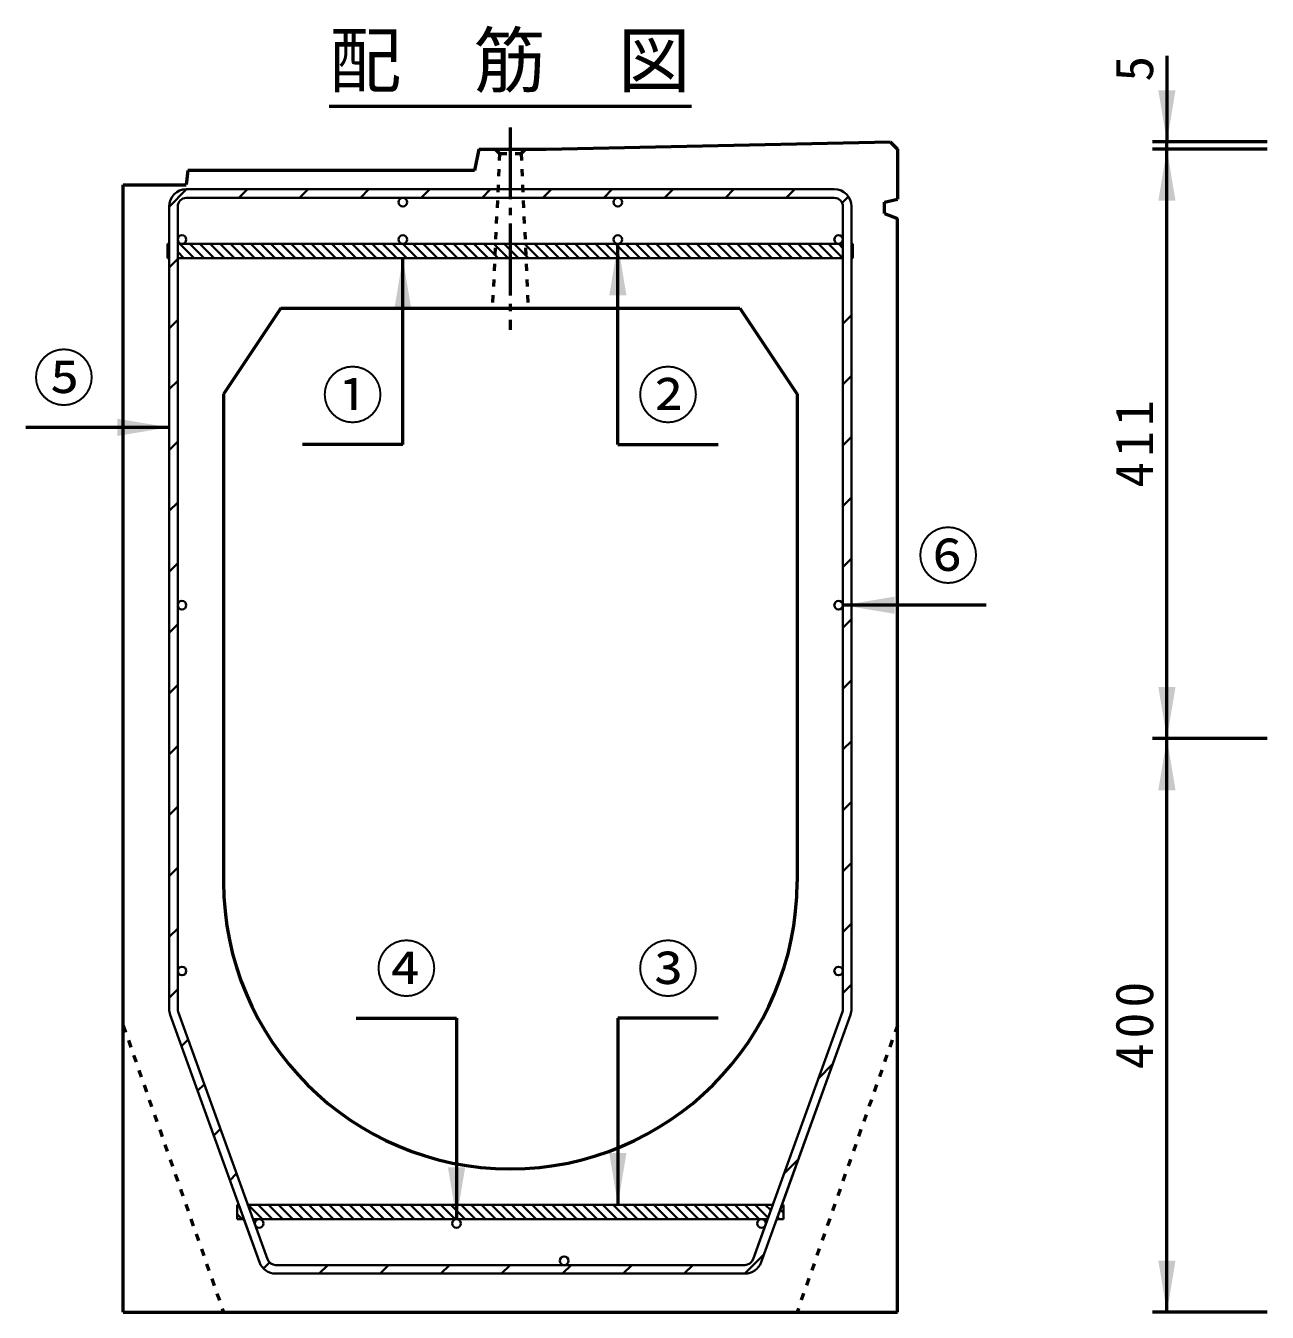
# Model space of a CAD drawing. Units: millimetres, scale not verified. Extents: x 100 to 4105, y 100 to 2870.
# Drawn here: x 1057 to 1923, y 865 to 1762 of the extents above; entities that cross this region are included whole.
import ezdxf
from ezdxf.enums import TextEntityAlignment as Align

# ---------------------------------------------------------------- set-up
doc = ezdxf.new("R2010")
doc.units = ezdxf.units.MM
doc.header["$LTSCALE"] = 5
doc.linetypes.add('USER1', pattern=[2.2, 1, -1.2])
doc.linetypes.add('USER2', pattern=[13.4, 10, -1.2, 1, -1.2])
doc.layers.add('V-nasSTD', color=7, linetype='Continuous', lineweight=35)
doc.styles.add('ＭＳ ゴシック', font='')
doc.styles.get('ＭＳ ゴシック').set_extended_font_data('MS Gothic')

msp = doc.modelspace()

# ---------------------------------------------------------------- hatches: boundary and pattern name
at = {"layer": 'V-nasSTD'}
for points in [[(1847.262, 1717.467), (1853.262, 1681.467), (1859.262, 1717.467)], [(1859.262, 1640.467), (1853.262, 1676.467), (1847.262, 1640.467)], [(1476.282, 1574.42), (1470.282, 1610.42), (1464.282, 1574.42)], [(1314.282, 1564.42), (1320.282, 1600.42), (1326.282, 1564.42)], [(1121.282, 1476.454), (1157.282, 1482.454), (1121.282, 1488.454)], [(1663.282, 1352.42), (1627.282, 1358.42), (1663.282, 1364.42)], [(1847.262, 1301.467), (1853.262, 1265.467), (1859.262, 1301.467)], [(1859.262, 1229.467), (1853.262, 1265.467), (1847.262, 1229.467)], [(1476.282, 976.42), (1470.282, 940.42), (1464.282, 976.42)], [(1351.782, 966.42), (1357.782, 930.42), (1363.782, 966.42)], [(1847.262, 901.467), (1853.262, 865.467), (1859.262, 901.467)]]:
    msp.add_hatch(color=256, dxfattribs=at).paths.add_polyline_path(points)

# ---------------------------------------------------------------- linework, layer by layer
at = {"layer": 'V-nasSTD', "lineweight": 50}
for p, q in [((1853.262, 1741.467), (1853.262, 1681.467)), ((1268.878, 1706.467), (1521.685, 1706.467)), ((1420.282, 1676.467), (1660.282, 1681.467)), ((1660.282, 1681.467), (1665.282, 1676.467)), ((1923.262, 1681.467), (1843.262, 1681.467)), ((1853.262, 1676.467), (1853.262, 1681.467)), ((1373.282, 1676.467), (1370.282, 1661.467)), ((1373.282, 1676.467), (1420.282, 1676.467)), ((1665.282, 1676.467), (1665.282, 1641.482)), ((1923.262, 1676.467), (1843.262, 1676.467)), ((1853.262, 1265.467), (1853.262, 1676.467)), ((1170.282, 1661.467), (1169.282, 1651.467)), ((1370.282, 1661.467), (1170.282, 1661.467)), ((1125.282, 865.467), (1125.282, 1651.467)), ((1125.282, 1651.467), (1169.282, 1651.467)), ((1656.282, 1639.467), (1665.282, 1641.482)), ((1656.282, 1631.467), (1656.282, 1639.467)), ((1656.282, 1631.467), (1665.282, 1628.109)), ((1665.282, 865.467), (1665.282, 1628.109)), ((1470.282, 1470.42), (1470.282, 1610.42)), ((1320.282, 1470.42), (1320.282, 1600.42)), ((1235.282, 1565.467), (1195.282, 1505.467)), ((1235.282, 1565.467), (1555.282, 1565.467)), ((1555.282, 1565.467), (1595.282, 1505.467)), ((1195.282, 1505.467), (1195.282, 1165.467)), ((1595.282, 1505.467), (1595.282, 1165.467)), ((1057.282, 1482.454), (1157.282, 1482.454)), ((1320.282, 1470.42), (1250.282, 1470.42)), ((1470.282, 1470.42), (1540.282, 1470.42)), ((1727.282, 1358.42), (1627.282, 1358.42)), ((1923.262, 1265.467), (1843.262, 1265.467)), ((1853.262, 865.467), (1853.262, 1265.467)), ((1287.782, 1070.42), (1357.782, 1070.42)), ((1357.782, 1070.42), (1357.782, 930.42)), ((1470.282, 1070.42), (1470.282, 940.42)), ((1540.282, 1070.42), (1470.282, 1070.42)), ((1125.282, 865.467), (1665.282, 865.467)), ((1923.262, 865.467), (1843.262, 865.467))]:
    msp.add_line(p, q, dxfattribs=at)
at = {"layer": 'V-nasSTD', "linetype": 'USER2', "lineweight": 50}
msp.add_line((1395.282, 1691.467), (1395.282, 1550.467), dxfattribs=at)
at = {"layer": 'V-nasSTD', "linetype": 'USER1', "lineweight": 50}
for p, q in [((1387.782, 1673.467), (1382.782, 1565.467)), ((1387.782, 1673.467), (1384.782, 1676.467)), ((1384.782, 1676.467), (1405.782, 1676.467)), ((1387.782, 1673.467), (1402.782, 1673.467)), ((1402.782, 1673.467), (1405.782, 1676.467)), ((1402.782, 1673.467), (1407.782, 1565.467)), ((1125.282, 1065.467), (1195.282, 865.467)), ((1665.282, 1065.467), (1595.282, 865.467))]:
    msp.add_line(p, q, dxfattribs=at)
at = {"layer": 'V-nasSTD'}
for p, q in [((1169.436, 1648.42), (1157.282, 1636.266)), ((1169.282, 1648.42), (1621.282, 1648.42)), ((1621.282, 1642.42), (1169.282, 1642.42)), ((1169.282, 1642.42), (1621.282, 1642.42)), ((1211.862, 1648.42), (1205.862, 1642.42)), ((1254.289, 1648.42), (1248.289, 1642.42)), ((1296.715, 1648.42), (1290.715, 1642.42)), ((1339.141, 1648.42), (1333.141, 1642.42)), ((1381.568, 1648.42), (1375.568, 1642.42)), ((1423.994, 1648.42), (1417.994, 1642.42)), ((1466.421, 1648.42), (1460.421, 1642.42)), ((1508.847, 1648.42), (1502.847, 1642.42)), ((1551.274, 1648.42), (1545.274, 1642.42)), ((1593.7, 1648.42), (1587.7, 1642.42)), ((1631.069, 1643.363), (1626.701, 1638.995)), ((1157.282, 1636.42), (1157.282, 1076.995)), ((1163.282, 1636.42), (1163.282, 1076.995)), ((1163.282, 1076.995), (1163.282, 1636.42)), ((1627.282, 1076.995), (1627.282, 1636.42)), ((1627.282, 1636.42), (1627.282, 1076.995)), ((1627.282, 1600.42), (1627.282, 1636.42)), ((1627.282, 1636.42), (1627.282, 1610.42)), ((1633.282, 1076.995), (1633.282, 1636.42)), ((1633.282, 1600.42), (1633.282, 1636.42)), ((1633.282, 1636.42), (1633.282, 1610.42)), ((1156.282, 1610.42), (1156.282, 1600.42)), ((1157.282, 1610.42), (1156.282, 1610.42)), ((1156.282, 1600.42), (1156.282, 1610.42)), ((1156.282, 1610.42), (1157.282, 1610.42)), ((1157.282, 1610.42), (1157.282, 1076.995)), ((1627.282, 1610.42), (1163.282, 1610.42)), ((1627.282, 1610.42), (1163.282, 1610.42)), ((1164.691, 1610.42), (1174.691, 1600.42)), ((1171.762, 1610.42), (1181.762, 1600.42)), ((1178.834, 1610.42), (1188.834, 1600.42)), ((1185.905, 1610.42), (1195.905, 1600.42)), ((1192.976, 1610.42), (1202.976, 1600.42)), ((1200.047, 1610.42), (1210.047, 1600.42)), ((1207.118, 1610.42), (1217.118, 1600.42)), ((1214.189, 1610.42), (1224.189, 1600.42)), ((1221.26, 1610.42), (1231.26, 1600.42)), ((1228.331, 1610.42), (1238.331, 1600.42)), ((1235.402, 1610.42), (1245.402, 1600.42)), ((1242.473, 1610.42), (1252.473, 1600.42)), ((1249.544, 1610.42), (1259.544, 1600.42)), ((1256.615, 1610.42), (1266.615, 1600.42)), ((1263.686, 1610.42), (1273.686, 1600.42)), ((1270.757, 1610.42), (1280.757, 1600.42)), ((1277.828, 1610.42), (1287.828, 1600.42)), ((1284.9, 1610.42), (1294.9, 1600.42)), ((1291.971, 1610.42), (1301.971, 1600.42)), ((1299.042, 1610.42), (1309.042, 1600.42)), ((1306.113, 1610.42), (1316.113, 1600.42)), ((1313.184, 1610.42), (1323.184, 1600.42)), ((1320.255, 1610.42), (1330.255, 1600.42)), ((1327.326, 1610.42), (1337.326, 1600.42)), ((1334.397, 1610.42), (1344.397, 1600.42)), ((1341.468, 1610.42), (1351.468, 1600.42)), ((1348.539, 1610.42), (1358.539, 1600.42)), ((1355.61, 1610.42), (1365.61, 1600.42)), ((1362.681, 1610.42), (1372.681, 1600.42)), ((1369.752, 1610.42), (1379.752, 1600.42)), ((1376.823, 1610.42), (1386.823, 1600.42)), ((1383.894, 1610.42), (1393.894, 1600.42)), ((1390.966, 1610.42), (1400.966, 1600.42)), ((1398.037, 1610.42), (1408.037, 1600.42)), ((1405.108, 1610.42), (1415.108, 1600.42)), ((1412.179, 1610.42), (1422.179, 1600.42)), ((1419.25, 1610.42), (1429.25, 1600.42)), ((1426.321, 1610.42), (1436.321, 1600.42)), ((1433.392, 1610.42), (1443.392, 1600.42)), ((1440.463, 1610.42), (1450.463, 1600.42)), ((1447.534, 1610.42), (1457.534, 1600.42)), ((1454.605, 1610.42), (1464.605, 1600.42)), ((1461.676, 1610.42), (1471.676, 1600.42)), ((1468.747, 1610.42), (1478.747, 1600.42)), ((1475.818, 1610.42), (1485.818, 1600.42)), ((1482.889, 1610.42), (1492.889, 1600.42)), ((1489.961, 1610.42), (1499.961, 1600.42)), ((1497.032, 1610.42), (1507.032, 1600.42)), ((1504.103, 1610.42), (1514.103, 1600.42)), ((1511.174, 1610.42), (1521.174, 1600.42)), ((1518.245, 1610.42), (1528.245, 1600.42)), ((1525.316, 1610.42), (1535.316, 1600.42)), ((1532.387, 1610.42), (1542.387, 1600.42)), ((1539.458, 1610.42), (1549.458, 1600.42)), ((1546.529, 1610.42), (1556.529, 1600.42)), ((1553.6, 1610.42), (1563.6, 1600.42)), ((1560.671, 1610.42), (1570.671, 1600.42)), ((1567.742, 1610.42), (1577.742, 1600.42)), ((1574.813, 1610.42), (1584.813, 1600.42)), ((1581.884, 1610.42), (1591.884, 1600.42)), ((1588.955, 1610.42), (1598.955, 1600.42)), ((1596.027, 1610.42), (1606.027, 1600.42)), ((1603.098, 1610.42), (1613.098, 1600.42)), ((1610.169, 1610.42), (1620.169, 1600.42)), ((1617.24, 1610.42), (1627.24, 1600.42)), ((1624.311, 1610.42), (1627.282, 1607.449)), ((1633.282, 1610.42), (1634.282, 1610.42)), ((1633.282, 1610.42), (1634.282, 1610.42)), ((1633.282, 1608.52), (1634.282, 1607.52)), ((1634.282, 1610.42), (1634.282, 1600.42)), ((1634.282, 1610.42), (1634.282, 1600.42)), ((1156.282, 1604.688), (1157.282, 1603.688)), ((1156.282, 1600.42), (1157.282, 1600.42)), ((1157.282, 1600.42), (1156.282, 1600.42)), ((1157.282, 1076.995), (1157.282, 1600.42)), ((1163.282, 1599.84), (1157.282, 1593.84)), ((1163.282, 1604.759), (1167.62, 1600.42)), ((1627.282, 1600.42), (1163.282, 1600.42)), ((1163.282, 1600.42), (1627.282, 1600.42)), ((1633.282, 1601.449), (1634.282, 1600.449)), ((1633.282, 1600.42), (1634.282, 1600.42)), ((1634.282, 1600.42), (1633.282, 1600.42)), ((1163.282, 1557.413), (1157.282, 1551.413)), ((1633.282, 1560.723), (1627.282, 1554.723)), ((1633.282, 1518.296), (1627.282, 1512.296)), ((1163.282, 1514.987), (1157.282, 1508.987)), ((1163.282, 1472.56), (1157.282, 1466.56)), ((1633.282, 1475.87), (1627.282, 1469.87)), ((1163.282, 1430.134), (1157.282, 1424.134)), ((1633.282, 1433.443), (1627.282, 1427.443)), ((1633.282, 1391.017), (1627.282, 1385.017)), ((1163.282, 1387.707), (1157.282, 1381.707)), ((1627.282, 1342.591), (1633.282, 1348.591)), ((1163.282, 1345.281), (1157.282, 1339.281)), ((1163.282, 1302.855), (1157.282, 1296.855)), ((1627.282, 1300.164), (1633.282, 1306.164)), ((1163.282, 1260.428), (1157.282, 1254.428)), ((1627.282, 1257.738), (1633.282, 1263.738)), ((1627.282, 1215.311), (1633.282, 1221.311)), ((1163.282, 1218.002), (1157.282, 1212.002)), ((1163.282, 1175.575), (1157.282, 1169.575)), ((1627.282, 1172.885), (1633.282, 1178.885)), ((1163.282, 1133.149), (1157.282, 1127.149)), ((1627.282, 1130.459), (1633.282, 1136.459)), ((1163.282, 1090.723), (1157.282, 1084.723)), ((1627.282, 1088.032), (1633.282, 1094.032)), ((1220.314, 900.344), (1157.995, 1072.92)), ((1225.957, 902.382), (1163.638, 1074.958)), ((1225.957, 902.382), (1163.638, 1074.958)), ((1564.606, 902.382), (1626.925, 1074.958)), ((1626.925, 1074.958), (1564.606, 902.382)), ((1570.249, 900.344), (1632.568, 1072.92)), ((1581.11, 930.42), (1632.568, 1072.92)), ((1632.568, 1072.92), (1584.721, 940.42)), ((1170.617, 1055.632), (1165.93, 1050.945)), ((1610.133, 1028.457), (1620.118, 1038.442)), ((1181.873, 1024.461), (1177.186, 1019.774)), ((1193.129, 993.291), (1188.442, 988.604)), ((1586.153, 962.051), (1596.138, 972.036)), ((1204.385, 962.12), (1199.698, 957.434)), ((1204.842, 940.42), (1205.842, 940.42)), ((1204.842, 940.42), (1204.842, 930.42)), ((1204.842, 930.42), (1204.842, 940.42)), ((1204.842, 940.42), (1205.842, 940.42)), ((1204.842, 933.873), (1208.295, 930.42)), ((1205.366, 940.42), (1206.111, 939.676)), ((1205.842, 940.42), (1220.314, 900.344)), ((1212.221, 940.42), (1578.342, 940.42)), ((1212.221, 940.42), (1578.342, 940.42)), ((1212.437, 940.42), (1222.437, 930.42)), ((1219.508, 940.42), (1229.508, 930.42)), ((1226.58, 940.42), (1236.58, 930.42)), ((1233.651, 940.42), (1243.651, 930.42)), ((1240.722, 940.42), (1250.722, 930.42)), ((1247.793, 940.42), (1257.793, 930.42)), ((1254.864, 940.42), (1264.864, 930.42)), ((1261.935, 940.42), (1271.935, 930.42)), ((1269.006, 940.42), (1279.006, 930.42)), ((1276.077, 940.42), (1286.077, 930.42)), ((1283.148, 940.42), (1293.148, 930.42)), ((1290.219, 940.42), (1300.219, 930.42)), ((1297.29, 940.42), (1307.29, 930.42)), ((1304.361, 940.42), (1314.361, 930.42)), ((1311.432, 940.42), (1321.432, 930.42)), ((1318.503, 940.42), (1328.503, 930.42)), ((1325.575, 940.42), (1335.575, 930.42)), ((1332.646, 940.42), (1342.646, 930.42)), ((1339.717, 940.42), (1349.717, 930.42)), ((1346.788, 940.42), (1356.788, 930.42)), ((1353.859, 940.42), (1363.859, 930.42)), ((1360.93, 940.42), (1370.93, 930.42)), ((1368.001, 940.42), (1378.001, 930.42)), ((1375.072, 940.42), (1385.072, 930.42)), ((1382.143, 940.42), (1392.143, 930.42)), ((1389.214, 940.42), (1399.214, 930.42)), ((1396.285, 940.42), (1406.285, 930.42)), ((1403.356, 940.42), (1413.356, 930.42)), ((1410.427, 940.42), (1420.427, 930.42)), ((1417.498, 940.42), (1427.498, 930.42)), ((1424.569, 940.42), (1434.569, 930.42)), ((1431.641, 940.42), (1441.641, 930.42)), ((1438.712, 940.42), (1448.712, 930.42)), ((1445.783, 940.42), (1455.783, 930.42)), ((1452.854, 940.42), (1462.854, 930.42)), ((1459.925, 940.42), (1469.925, 930.42)), ((1466.996, 940.42), (1476.996, 930.42)), ((1474.067, 940.42), (1484.067, 930.42)), ((1481.138, 940.42), (1491.138, 930.42)), ((1488.209, 940.42), (1498.209, 930.42)), ((1495.28, 940.42), (1505.28, 930.42)), ((1502.351, 940.42), (1512.351, 930.42)), ((1509.422, 940.42), (1519.422, 930.42)), ((1516.493, 940.42), (1526.493, 930.42)), ((1523.564, 940.42), (1533.564, 930.42)), ((1530.635, 940.42), (1540.635, 930.42)), ((1537.707, 940.42), (1547.707, 930.42)), ((1544.778, 940.42), (1554.778, 930.42)), ((1551.849, 940.42), (1561.849, 930.42)), ((1558.92, 940.42), (1568.92, 930.42)), ((1578.342, 940.42), (1564.606, 902.382)), ((1565.991, 940.42), (1575.065, 931.346)), ((1573.062, 940.42), (1576.941, 936.541)), ((1583.504, 937.049), (1585.721, 934.832)), ((1584.721, 940.42), (1585.721, 940.42)), ((1584.721, 940.42), (1585.721, 940.42)), ((1585.721, 940.42), (1585.721, 930.42)), ((1585.721, 940.42), (1585.721, 930.42)), ((1204.842, 930.42), (1209.453, 930.42)), ((1209.453, 930.42), (1204.842, 930.42)), ((1220.314, 900.344), (1209.453, 930.42)), ((1215.832, 930.42), (1574.731, 930.42)), ((1574.731, 930.42), (1215.832, 930.42)), ((1564.606, 902.382), (1574.731, 930.42)), ((1585.721, 930.42), (1581.11, 930.42)), ((1585.721, 930.42), (1581.11, 930.42)), ((1581.628, 931.854), (1583.062, 930.42)), ((1223.084, 895.966), (1227.326, 900.209)), ((1231.6, 898.42), (1558.963, 898.42)), ((1558.963, 898.42), (1231.6, 898.42)), ((1261.964, 892.42), (1267.964, 898.42)), ((1304.39, 892.42), (1310.39, 898.42)), ((1346.817, 892.42), (1352.817, 898.42)), ((1389.243, 892.42), (1395.243, 898.42)), ((1431.67, 892.42), (1437.67, 898.42)), ((1474.096, 892.42), (1480.096, 898.42)), ((1516.522, 892.42), (1522.522, 898.42)), ((1558.949, 892.42), (1572.158, 905.629)), ((1231.6, 892.42), (1558.963, 892.42))]:
    msp.add_line(p, q, dxfattribs=at)
for centre in [(1320.282, 1639.42), (1470.282, 1639.42), (1166.282, 1613.42), (1320.282, 1613.42), (1470.282, 1613.42), (1624.282, 1613.42), (1166.282, 1358.42), (1624.282, 1358.42), (1166.282, 1103.42), (1624.282, 1103.42), (1220.105, 927.42), (1357.782, 927.42), (1570.458, 927.42), (1432.782, 901.42)]:
    msp.add_circle(centre, 3, dxfattribs=at)
for centre, radius, start, end in [((1169.282, 1636.42), 12, 90, 180), ((1169.282, 1636.42), 6, 90, 180), ((1169.282, 1636.42), 6, 90, 180), ((1621.282, 1636.42), 12, 0, 90), ((1621.282, 1636.42), 6, 0, 90), ((1621.282, 1636.42), 6, 0, 90), ((1169.282, 1076.995), 12, 180, 199.85521), ((1169.282, 1076.995), 6, 180, 199.85521), ((1169.282, 1076.995), 6, 180, 199.85522), ((1621.282, 1076.995), 6, 340.14479, 0), ((1621.282, 1076.995), 6, 340.14479, 0), ((1621.282, 1076.995), 12, 340.14479, 0), ((1231.6, 904.42), 12, 199.85521, 270), ((1231.6, 904.42), 6, 199.85521, 270), ((1231.6, 904.42), 6, 199.85521, 270), ((1558.963, 904.42), 6, 270, 340.14479), ((1558.963, 904.42), 6, 270, 340.14479), ((1558.963, 904.42), 12, 270, 340.14479)]:
    msp.add_arc(centre, radius, start, end, dxfattribs=at)
at = {"layer": 'V-nasSTD', "lineweight": 50}
for start, end in [(180, 270), (270, 0)]:
    msp.add_arc((1395.282, 1165.467), 200, start, end, dxfattribs=at)

# ---------------------------------------------------------------- texts
at = {"layer": 'V-nasSTD', "style": 'ＭＳ ゴシック'}
for s, height, p in [('配\u3000筋\u3000図', 36.95, (1268.878, 1756.867)), ('⑤', 31.67, (1062.282, 1532.654)), ('①', 31.67, (1263.682, 1520.62)), ('②', 31.67, (1483.682, 1520.62)), ('⑥', 31.67, (1679.082, 1408.62)), ('④', 31.67, (1301.182, 1120.62)), ('③', 31.67, (1483.682, 1120.62))]:
    msp.add_text(s, height=height, dxfattribs=at).set_placement(p, align=Align.TOP_LEFT)
msp.add_text('5', height=26.39, rotation=90, dxfattribs=at).set_placement((1817.262, 1723.467), align=Align.TOP_LEFT)
at = {"layer": 'V-nasSTD', "char_height": 26.39, "attachment_point": 1, "rotation": 90, "style": 'ＭＳ ゴシック'}
for s, insert in [('\\T1.2;411', (1817.262, 1440.367)), ('\\T1.2;400', (1817.262, 1034.867))]:
    msp.add_mtext(s, dxfattribs=dict(at, insert=insert))

doc.saveas('drawing.dxf')
